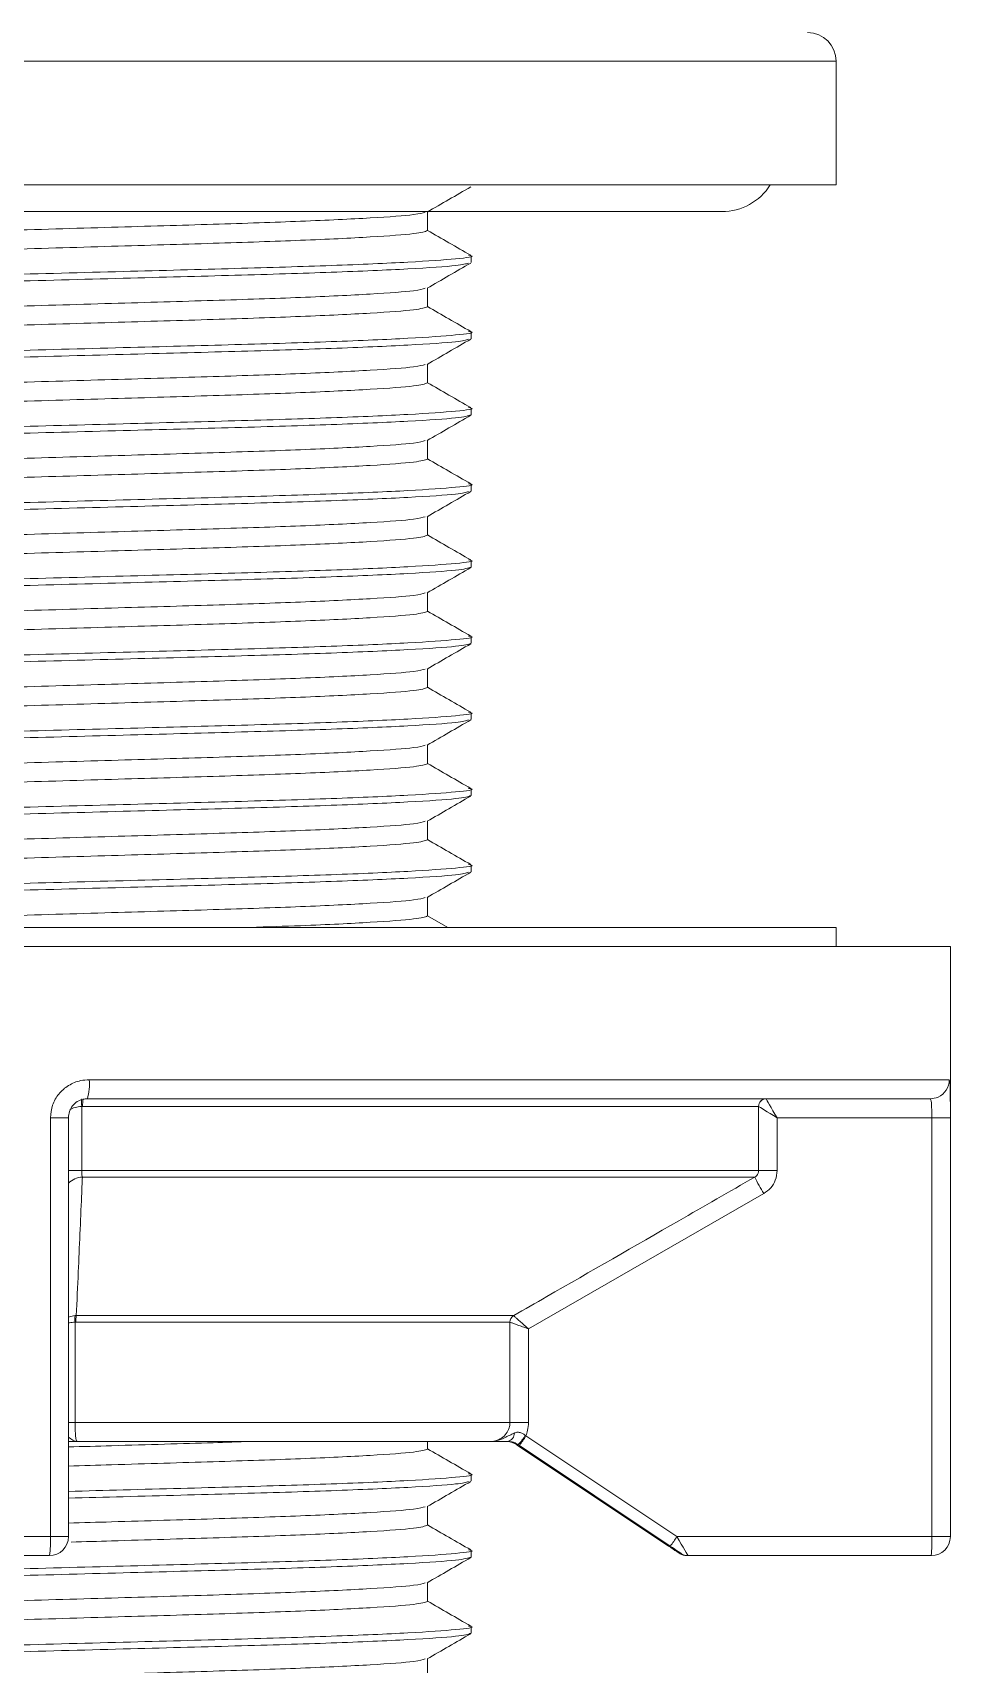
# Model space of a CAD drawing. Header units: millimetres. Extents: x 68 to 977, y 33 to 1394.
# Drawn here: x 527.7 to 575.9, y 968.7 to 1054.4 of the extents above; entities that cross this region are included whole.
import ezdxf

# ---------------------------------------------------------------- set-up
doc = ezdxf.new("R2010")
doc.units = ezdxf.units.MM
doc.header["$LTSCALE"] = 5

msp = doc.modelspace()

# ---------------------------------------------------------------- linework, layer by layer
at = {"color": 8, "linetype": 'Continuous', "lineweight": 0}
for p, q in [((569.909, 1052.915), (481.909, 1052.915)), ((530.661, 999.415), (575.852, 999.415)), ((530.318, 998.015), (530.267, 998.013)), ((530.267, 998.013), (530.267, 994.646)), ((565.83, 998.015), (530.318, 998.015)), ((565.833, 998.013), (565.83, 998.015)), ((565.833, 994.646), (565.833, 998.013)), ((528.623, 975.415), (528.623, 997.415)), ((529.569, 997.415), (528.623, 997.415)), ((574.932, 997.415), (566.807, 997.415)), ((566.807, 997.415), (566.807, 994.646)), ((574.932, 997.415), (575.908, 997.415)), ((574.932, 975.415), (574.932, 997.415)), ((575.908, 997.415), (575.908, 975.415)), ((530.267, 994.646), (529.569, 994.646)), ((565.833, 994.646), (530.267, 994.646)), ((565.833, 994.646), (566.807, 994.646)), ((566.105, 993.433), (553.741, 986.332)), ((529.954, 986.678), (529.918, 986.677)), ((529.918, 986.677), (529.918, 981.415)), ((529.984, 987.025), (529.923, 987.021)), ((552.766, 986.678), (529.954, 986.678)), ((552.965, 987.025), (529.984, 987.025)), ((552.77, 986.677), (552.766, 986.678)), ((552.77, 981.415), (552.77, 986.677)), ((552.965, 987.025), (552.969, 987.021)), ((553.741, 986.332), (553.741, 981.415)), ((529.918, 981.415), (529.569, 981.415)), ((529.918, 981.415), (552.77, 981.415)), ((552.77, 981.415), (553.741, 981.415)), ((553.572, 980.736), (553.609, 980.703)), ((553.609, 980.703), (561.54, 975.415)), ((553.198, 980.247), (553.108, 980.247)), ((553.262, 980.204), (553.198, 980.247)), ((561.193, 974.915), (553.262, 980.204)), ((525.563, 975.415), (528.623, 975.415)), ((529.569, 975.415), (528.623, 975.415)), ((561.54, 975.415), (574.932, 975.415)), ((574.932, 975.415), (575.908, 975.415)), ((561.712, 974.515), (561.783, 974.515))]:
    msp.add_line(p, q, dxfattribs=at)
at = {"color": 7, "linetype": 'Continuous', "lineweight": 15}
for p, q in [((569.909, 1046.415), (569.909, 1052.915)), ((481.909, 1046.415), (569.909, 1046.415)), ((487.909, 1045.015), (563.909, 1045.015)), ((548.439, 1044.015), (548.439, 1045.002)), ((550.729, 1042.337), (550.729, 1042.692)), ((548.439, 1040.015), (548.439, 1041.002)), ((550.729, 1038.337), (550.729, 1038.693)), ((548.439, 1036.015), (548.439, 1037.002)), ((550.729, 1034.337), (550.729, 1034.692)), ((548.439, 1032.015), (548.439, 1033.002)), ((550.729, 1030.337), (550.729, 1030.692)), ((548.439, 1028.015), (548.439, 1029.002)), ((550.729, 1026.337), (550.729, 1026.692)), ((548.439, 1024.015), (548.439, 1025.002)), ((550.729, 1022.337), (550.729, 1022.693)), ((548.439, 1020.015), (548.439, 1021.002)), ((550.729, 1018.337), (550.729, 1018.692)), ((548.439, 1016.015), (548.439, 1017.002)), ((550.729, 1014.337), (550.729, 1014.692)), ((548.439, 1012.015), (548.439, 1013.002)), ((550.729, 1010.337), (550.729, 1010.692)), ((548.439, 1008.015), (548.439, 1009.002)), ((549.5, 1007.415), (548.439, 1008.028)), ((525.909, 1007.415), (569.909, 1007.415)), ((569.909, 1006.415), (569.909, 1007.415)), ((575.909, 1006.415), (475.909, 1006.415)), ((575.909, 975.415), (575.909, 1006.415)), ((574.853, 998.415), (530.566, 998.415)), ((529.569, 975.415), (529.569, 997.415)), ((565.629, 994.299), (530.304, 994.299)), ((551.748, 980.415), (530.019, 980.415)), ((548.439, 980.015), (548.439, 980.415)), ((553.108, 980.247), (553.172, 980.204)), ((553.172, 980.204), (561.103, 974.915)), ((550.729, 978.337), (550.729, 978.692)), ((548.439, 976.015), (548.439, 977.002)), ((529.569, 975.415), (529.569, 975.415)), ((550.729, 974.337), (550.729, 974.692)), ((528.569, 974.415), (525.57, 974.415)), ((561.899, 974.437), (562.045, 974.415)), ((562.116, 974.415), (562.045, 974.415)), ((574.908, 974.415), (562.116, 974.415)), ((548.439, 972.015), (548.439, 973.002)), ((550.729, 970.337), (550.729, 970.692)), ((548.439, 968.015), (548.439, 969.002))]:
    msp.add_line(p, q, dxfattribs=at)
for centre, radius, start, end in [((568.409, 1052.915), 1.5, 0, 90), ((563.909, 1048.015), 3, 270, 327.76905), ((574.853, 999.414), 0.999, 270.02138, 294.34034), ((528.569, 975.415), 1, 270.00903, 0.0072), ((574.909, 975.415), 1, 270, 0), ((562.045, 975.015), 0.6, 236.30358, 269.99472)]:
    msp.add_arc(centre, radius, start, end, dxfattribs=at)
at = {"color": 8, "linetype": 'Continuous', "lineweight": 0}
for centre, radius, start, end in [((527.959, 999.167), 2.713, 343.90287, 5.23835), ((574.852, 999.414), 1, 294.37673, 0.01691), ((531.194, 998.19), 0.943, 166.4426, 190.84264), ((531.258, 998.114), 0.945, 161.42163, 185.99792), ((566.229, 998.015), 0.4, 90.05253, 180.05857), ((566.234, 998.01), 0.401, 90.41931, 179.59783), ((530.323, 993.268), 1.031, 91.01898, 136.93681), ((577.174, 1000.072), 12.908, 206.5663, 210.95245), ((531.498, 986.827), 1.588, 172.98599, 185.43977), ((531.545, 986.715), 1.591, 168.78443, 181.329), ((553.166, 986.679), 0.4, 120.20905, 180.05651), ((553.172, 986.674), 0.403, 120.2761, 179.53652), ((552.548, 980.86), 0.457, 283.12991, 0.38817), ((551.427, 981.985), 2.482, 315.55047, 329.79639), ((546.876, 985.013), 7.995, 323.02269, 327.38076), ((523.978, 975.165), 4.652, 350.71374, 3.07135), ((554.81, 979.721), 7.99, 323.02219, 327.38287), ((564.364, 975.165), 10.57, 355.93028, 1.35438), ((574.908, 975.415), 1, 270.00174, 359.99954), ((562.116, 975.015), 0.6, 236.30436, 269.99465)]:
    msp.add_arc(centre, radius, start, end, dxfattribs=at)
for centre, major_axis, ratio, start_param, end_param in [((530.376, 997.415), (1, -0.022), 0.599642, 1.693279, 2.415633), ((566.831, 997.415), (1, -0.6), 0.010456, 3.209636, 4.694962), ((566.831, 997.415), (-0.6, 1), 0.017425, 0.075014, 1.56034), ((561.516, 975.415), (-0.6, 1), 0.017425, 3.131137, 4.701933), ((561.184, 974.915), (0.6, -0.4), 0.007293, 6.272247, 7.843043)]:
    msp.add_ellipse(centre, major_axis=major_axis, ratio=ratio, start_param=start_param, end_param=end_param, dxfattribs=at)
at = {"color": 7, "linetype": 'Continuous', "lineweight": 15}
msp.add_ellipse((561.112, 974.915), major_axis=(0.6, -0.4), ratio=0.007293, start_param=4.701451, end_param=6.272247, dxfattribs=at)
for points, knots in [([(548.416, 1044.988), (548.798, 1045.209), (549.562, 1045.65), (550.326, 1046.092), (550.708, 1046.313)], [0, 0, 0, 0, 0.499983, 1, 1, 1, 1]), ([(503.379, 1043.015), (503.524, 1043.066), (503.818, 1043.172), (506.184, 1043.348), (509.815, 1043.525), (514.52, 1043.681), (519.976, 1043.838), (525.909, 1044.015), (531.842, 1044.191), (537.297, 1044.348), (542.005, 1044.505), (545.625, 1044.681), (547.897, 1044.848), (548.183, 1044.945), (548.31, 1044.987)], [0, 0, 0, 0, 0.083067, 0.169069, 0.255071, 0.338138, 0.421205, 0.507207, 0.593209, 0.676276, 0.759343, 0.845346, 0.931348, 1, 1, 1, 1]), ([(503.508, 1042.042), (503.635, 1042.085), (503.921, 1042.181), (506.193, 1042.348), (509.813, 1042.524), (514.521, 1042.681), (519.976, 1042.838), (525.909, 1043.015), (531.842, 1043.191), (537.298, 1043.348), (542.003, 1043.505), (545.634, 1043.681), (548, 1043.858), (548.294, 1043.963), (548.439, 1044.015)], [0, 0, 0, 0, 0.068652, 0.154654, 0.240656, 0.323723, 0.40679, 0.492792, 0.578795, 0.661862, 0.744929, 0.830931, 0.916933, 1, 1, 1, 1]), ([(550.708, 1042.717), (550.326, 1042.937), (549.57, 1043.374), (548.813, 1043.811), (548.439, 1044.028)], [0, 0, 0, 0, 0.505153, 1, 1, 1, 1]), ([(550.597, 1042.311), (550.456, 1042.268), (550.14, 1042.171), (547.63, 1042.003), (543.641, 1041.827), (538.455, 1041.67), (532.446, 1041.513), (525.909, 1041.337), (519.374, 1041.16), (513.36, 1041.003), (508.192, 1040.847), (504.132, 1040.67), (501.747, 1040.493), (500.816, 1040.381), (501.172, 1040.32), (501.221, 1040.311)], [0, 0, 0, 0, 0.0686631, 0.1534423, 0.2382213, 0.3201078, 0.4019943, 0.4867734, 0.5715525, 0.653439, 0.7353254, 0.8201045, 0.9048837, 0.9867701, 1, 1, 1, 1]), ([(501.221, 1040.718), (501.362, 1040.761), (501.678, 1040.858), (504.188, 1041.026), (508.177, 1041.202), (513.363, 1041.359), (519.372, 1041.516), (525.909, 1041.692), (532.444, 1041.869), (538.458, 1042.026), (543.626, 1042.183), (547.686, 1042.359), (550.071, 1042.536), (551.002, 1042.648), (550.647, 1042.709), (550.597, 1042.718)], [0, 0, 0, 0, 0.06866, 0.15344, 0.238219, 0.320106, 0.401993, 0.486773, 0.571552, 0.653439, 0.735326, 0.820106, 0.904886, 0.986773, 1, 1, 1, 1]), ([(548.416, 1040.988), (548.798, 1041.209), (549.562, 1041.651), (550.326, 1042.092), (550.708, 1042.313)], [0, 0, 0, 0, 0.499984, 1, 1, 1, 1]), ([(503.379, 1039.015), (503.524, 1039.066), (503.818, 1039.172), (506.184, 1039.348), (509.815, 1039.525), (514.52, 1039.681), (519.976, 1039.838), (525.909, 1040.015), (531.842, 1040.191), (537.297, 1040.348), (542.005, 1040.505), (545.625, 1040.681), (547.897, 1040.848), (548.183, 1040.945), (548.31, 1040.987)], [0, 0, 0, 0, 0.083067, 0.169069, 0.25507, 0.338137, 0.421204, 0.507206, 0.593208, 0.676274, 0.759341, 0.845343, 0.931345, 1, 1, 1, 1]), ([(503.508, 1038.042), (503.635, 1038.085), (503.921, 1038.181), (506.193, 1038.348), (509.813, 1038.524), (514.521, 1038.681), (519.976, 1038.838), (525.909, 1039.015), (531.842, 1039.191), (537.298, 1039.348), (542.003, 1039.505), (545.634, 1039.681), (548, 1039.858), (548.294, 1039.963), (548.439, 1040.015)], [0, 0, 0, 0, 0.068652, 0.154654, 0.240656, 0.323723, 0.40679, 0.492792, 0.578794, 0.661861, 0.744929, 0.830931, 0.916933, 1, 1, 1, 1]), ([(550.708, 1038.717), (550.326, 1038.937), (549.57, 1039.374), (548.813, 1039.811), (548.439, 1040.028)], [0, 0, 0, 0, 0.505154, 1, 1, 1, 1]), ([(550.597, 1038.311), (550.456, 1038.268), (550.14, 1038.171), (547.63, 1038.003), (543.641, 1037.827), (538.455, 1037.67), (532.446, 1037.513), (525.909, 1037.337), (519.374, 1037.16), (513.36, 1037.004), (508.192, 1036.847), (504.132, 1036.67), (501.747, 1036.493), (500.816, 1036.381), (501.172, 1036.32), (501.221, 1036.311)], [0, 0, 0, 0, 0.06866, 0.153438, 0.238215, 0.320101, 0.401986, 0.486764, 0.571541, 0.653427, 0.735312, 0.82009, 0.904867, 0.986753, 1, 1, 1, 1]), ([(501.221, 1036.718), (501.362, 1036.761), (501.678, 1036.858), (504.188, 1037.026), (508.177, 1037.202), (513.363, 1037.359), (519.372, 1037.516), (525.909, 1037.692), (532.444, 1037.869), (538.458, 1038.026), (543.626, 1038.183), (547.686, 1038.359), (550.071, 1038.536), (551.002, 1038.648), (550.647, 1038.709), (550.597, 1038.718)], [0, 0, 0, 0, 0.068658, 0.153438, 0.238217, 0.320104, 0.401991, 0.48677, 0.57155, 0.653436, 0.735323, 0.820103, 0.904882, 0.986769, 1, 1, 1, 1]), ([(548.416, 1036.988), (548.798, 1037.209), (549.562, 1037.65), (550.326, 1038.092), (550.708, 1038.313)], [0, 0, 0, 0, 0.499986, 1, 1, 1, 1]), ([(503.379, 1035.015), (503.524, 1035.066), (503.818, 1035.172), (506.184, 1035.348), (509.815, 1035.525), (514.52, 1035.681), (519.976, 1035.838), (525.909, 1036.015), (531.842, 1036.191), (537.297, 1036.348), (542.005, 1036.505), (545.625, 1036.681), (547.897, 1036.848), (548.183, 1036.945), (548.31, 1036.987)], [0, 0, 0, 0, 0.083067, 0.169069, 0.255071, 0.338137, 0.421204, 0.507206, 0.593208, 0.676275, 0.759342, 0.845344, 0.931346, 1, 1, 1, 1]), ([(503.508, 1034.042), (503.635, 1034.085), (503.921, 1034.181), (506.193, 1034.348), (509.813, 1034.524), (514.521, 1034.681), (519.976, 1034.838), (525.909, 1035.015), (531.842, 1035.191), (537.298, 1035.348), (542.003, 1035.505), (545.634, 1035.681), (548, 1035.858), (548.294, 1035.963), (548.439, 1036.015)], [0, 0, 0, 0, 0.068655, 0.154657, 0.240659, 0.323725, 0.406792, 0.492794, 0.578796, 0.661863, 0.744929, 0.830931, 0.916933, 1, 1, 1, 1]), ([(550.708, 1034.717), (550.326, 1034.937), (549.57, 1035.374), (548.813, 1035.811), (548.439, 1036.028)], [0, 0, 0, 0, 0.505146, 1, 1, 1, 1]), ([(501.221, 1032.718), (501.362, 1032.761), (501.678, 1032.858), (504.188, 1033.026), (508.177, 1033.202), (513.363, 1033.359), (519.372, 1033.516), (525.909, 1033.692), (532.444, 1033.869), (538.458, 1034.026), (543.626, 1034.183), (547.686, 1034.359), (550.071, 1034.536), (551.002, 1034.648), (550.647, 1034.709), (550.597, 1034.718)], [0, 0, 0, 0, 0.068662, 0.153442, 0.238222, 0.320109, 0.401996, 0.486777, 0.571557, 0.653444, 0.735331, 0.820111, 0.904891, 0.986779, 1, 1, 1, 1]), ([(550.729, 1034.337), (550.57, 1034.285), (550.246, 1034.18), (547.639, 1034.003), (543.638, 1033.827), (538.455, 1033.67), (532.445, 1033.513), (525.909, 1033.337), (519.374, 1033.16), (513.36, 1033.004), (508.192, 1032.847), (504.132, 1032.67), (501.747, 1032.493), (500.816, 1032.381), (501.172, 1032.32), (501.221, 1032.311)], [0, 0, 0, 0, 0.080818, 0.164491, 0.248164, 0.328982, 0.4098, 0.493472, 0.577145, 0.657963, 0.738781, 0.822454, 0.906127, 0.986945, 1, 1, 1, 1]), ([(548.416, 1032.988), (548.798, 1033.209), (549.562, 1033.65), (550.326, 1034.092), (550.708, 1034.313)], [0, 0, 0, 0, 0.499985, 1, 1, 1, 1]), ([(503.379, 1031.015), (503.524, 1031.066), (503.818, 1031.172), (506.184, 1031.348), (509.815, 1031.525), (514.52, 1031.681), (519.976, 1031.838), (525.909, 1032.015), (531.842, 1032.191), (537.297, 1032.348), (542.005, 1032.505), (545.625, 1032.681), (547.897, 1032.848), (548.183, 1032.945), (548.31, 1032.987)], [0, 0, 0, 0, 0.083067, 0.169069, 0.255072, 0.338139, 0.421206, 0.507208, 0.593211, 0.676278, 0.759345, 0.845347, 0.93135, 1, 1, 1, 1]), ([(503.508, 1030.042), (503.635, 1030.085), (503.921, 1030.181), (506.193, 1030.348), (509.813, 1030.524), (514.521, 1030.681), (519.976, 1030.838), (525.909, 1031.015), (531.842, 1031.191), (537.298, 1031.348), (542.003, 1031.505), (545.634, 1031.681), (548, 1031.858), (548.294, 1031.963), (548.439, 1032.015)], [0, 0, 0, 0, 0.068625, 0.154629, 0.240634, 0.323704, 0.406773, 0.492778, 0.578782, 0.661852, 0.744921, 0.830926, 0.916931, 1, 1, 1, 1]), ([(550.708, 1030.717), (550.326, 1030.937), (549.57, 1031.374), (548.813, 1031.811), (548.439, 1032.028)], [0, 0, 0, 0, 0.505154, 1, 1, 1, 1]), ([(550.597, 1030.311), (550.456, 1030.268), (550.14, 1030.171), (547.63, 1030.003), (543.641, 1029.827), (538.455, 1029.67), (532.446, 1029.513), (525.909, 1029.337), (519.374, 1029.16), (513.36, 1029.003), (508.192, 1028.847), (504.132, 1028.67), (501.747, 1028.493), (500.816, 1028.381), (501.172, 1028.32), (501.221, 1028.311)], [0, 0, 0, 0, 0.068658, 0.153435, 0.238212, 0.320097, 0.401981, 0.486758, 0.571535, 0.65342, 0.735304, 0.820081, 0.904858, 0.986743, 1, 1, 1, 1]), ([(501.221, 1028.718), (501.363, 1028.761), (501.679, 1028.858), (504.188, 1029.026), (508.177, 1029.202), (513.363, 1029.359), (519.372, 1029.516), (525.909, 1029.693), (532.444, 1029.869), (538.458, 1030.026), (543.626, 1030.183), (547.686, 1030.359), (550.071, 1030.536), (551.002, 1030.648), (550.647, 1030.709), (550.597, 1030.718)], [0, 0, 0, 0, 0.068633, 0.153415, 0.238197, 0.320086, 0.401975, 0.486757, 0.571538, 0.653428, 0.735317, 0.820098, 0.90488, 0.986769, 1, 1, 1, 1]), ([(548.416, 1028.988), (548.798, 1029.209), (549.562, 1029.65), (550.326, 1030.092), (550.708, 1030.313)], [0, 0, 0, 0, 0.499982, 1, 1, 1, 1]), ([(503.379, 1027.015), (503.524, 1027.066), (503.818, 1027.172), (506.184, 1027.348), (509.815, 1027.525), (514.52, 1027.681), (519.976, 1027.838), (525.909, 1028.015), (531.842, 1028.191), (537.297, 1028.348), (542.005, 1028.505), (545.625, 1028.681), (547.897, 1028.848), (548.183, 1028.945), (548.31, 1028.987)], [0, 0, 0, 0, 0.083067, 0.169069, 0.255071, 0.338138, 0.421205, 0.507207, 0.593209, 0.676276, 0.759343, 0.845345, 0.931347, 1, 1, 1, 1]), ([(503.508, 1026.042), (503.635, 1026.085), (503.921, 1026.181), (506.193, 1026.348), (509.813, 1026.524), (514.521, 1026.681), (519.976, 1026.838), (525.909, 1027.015), (531.842, 1027.191), (537.298, 1027.348), (542.003, 1027.505), (545.634, 1027.681), (548, 1027.858), (548.294, 1027.963), (548.439, 1028.015)], [0, 0, 0, 0, 0.068649, 0.154651, 0.240654, 0.323721, 0.406788, 0.492791, 0.578793, 0.66186, 0.744928, 0.83093, 0.916933, 1, 1, 1, 1]), ([(550.708, 1026.717), (550.326, 1026.937), (549.57, 1027.374), (548.813, 1027.811), (548.439, 1028.028)], [0, 0, 0, 0, 0.505151, 1, 1, 1, 1]), ([(550.729, 1026.337), (550.57, 1026.285), (550.246, 1026.18), (547.639, 1026.004), (543.638, 1025.827), (538.455, 1025.67), (532.445, 1025.513), (525.909, 1025.337), (519.374, 1025.16), (513.36, 1025.004), (508.192, 1024.847), (504.132, 1024.67), (501.747, 1024.493), (500.816, 1024.381), (501.172, 1024.32), (501.221, 1024.311)], [0, 0, 0, 0, 0.080818, 0.164491, 0.248164, 0.328982, 0.4098, 0.493473, 0.577146, 0.657964, 0.738782, 0.822454, 0.906127, 0.986945, 1, 1, 1, 1]), ([(501.221, 1024.718), (501.362, 1024.761), (501.678, 1024.858), (504.188, 1025.026), (508.177, 1025.202), (513.363, 1025.359), (519.372, 1025.516), (525.909, 1025.692), (532.444, 1025.869), (538.458, 1026.026), (543.626, 1026.183), (547.686, 1026.359), (550.071, 1026.536), (551.002, 1026.648), (550.647, 1026.709), (550.597, 1026.718)], [0, 0, 0, 0, 0.068656, 0.153436, 0.238216, 0.320104, 0.401991, 0.486771, 0.571551, 0.653438, 0.735326, 0.820106, 0.904886, 0.986773, 1, 1, 1, 1]), ([(548.416, 1024.988), (548.798, 1025.209), (549.562, 1025.65), (550.326, 1026.092), (550.708, 1026.313)], [0, 0, 0, 0, 0.499981, 1, 1, 1, 1]), ([(503.379, 1023.015), (503.524, 1023.066), (503.818, 1023.172), (506.184, 1023.348), (509.815, 1023.525), (514.52, 1023.681), (519.976, 1023.838), (525.909, 1024.015), (531.842, 1024.191), (537.297, 1024.348), (542.005, 1024.505), (545.625, 1024.681), (547.897, 1024.848), (548.183, 1024.945), (548.31, 1024.987)], [0, 0, 0, 0, 0.083067, 0.16907, 0.255072, 0.338139, 0.421207, 0.507209, 0.593212, 0.676279, 0.759346, 0.845349, 0.931351, 1, 1, 1, 1]), ([(503.508, 1022.042), (503.635, 1022.085), (503.921, 1022.181), (506.193, 1022.348), (509.813, 1022.524), (514.521, 1022.681), (519.976, 1022.838), (525.909, 1023.015), (531.842, 1023.191), (537.298, 1023.348), (542.003, 1023.505), (545.634, 1023.681), (548, 1023.858), (548.294, 1023.963), (548.439, 1024.015)], [0, 0, 0, 0, 0.068652, 0.154655, 0.240657, 0.323724, 0.406791, 0.492793, 0.578795, 0.661862, 0.744929, 0.830931, 0.916933, 1, 1, 1, 1]), ([(550.708, 1022.717), (550.326, 1022.937), (549.57, 1023.374), (548.813, 1023.811), (548.439, 1024.028)], [0, 0, 0, 0, 0.50516, 1, 1, 1, 1]), ([(501.089, 1020.693), (501.248, 1020.744), (501.572, 1020.849), (504.179, 1021.026), (508.18, 1021.202), (513.363, 1021.359), (519.373, 1021.516), (525.909, 1021.692), (532.444, 1021.869), (538.458, 1022.026), (543.626, 1022.183), (547.686, 1022.359), (550.071, 1022.536), (551.002, 1022.648), (550.646, 1022.71), (550.597, 1022.718)], [0, 0, 0, 0, 0.080816, 0.164488, 0.248159, 0.328976, 0.409792, 0.493463, 0.577135, 0.657951, 0.738768, 0.822439, 0.90611, 0.986927, 1, 1, 1, 1]), ([(550.729, 1022.337), (550.57, 1022.285), (550.246, 1022.18), (547.639, 1022.004), (543.638, 1021.827), (538.455, 1021.67), (532.445, 1021.513), (525.909, 1021.337), (519.374, 1021.16), (513.36, 1021.004), (508.192, 1020.847), (504.132, 1020.67), (501.747, 1020.493), (500.816, 1020.381), (501.171, 1020.32), (501.221, 1020.311)], [0, 0, 0, 0, 0.080818, 0.164492, 0.248165, 0.328984, 0.409802, 0.493475, 0.577149, 0.657967, 0.738786, 0.822459, 0.906133, 0.986951, 1, 1, 1, 1]), ([(548.416, 1020.988), (548.798, 1021.209), (549.562, 1021.65), (550.326, 1022.092), (550.708, 1022.313)], [0, 0, 0, 0, 0.499983, 1, 1, 1, 1]), ([(503.379, 1019.015), (503.524, 1019.066), (503.818, 1019.172), (506.184, 1019.348), (509.815, 1019.525), (514.52, 1019.681), (519.976, 1019.838), (525.909, 1020.015), (531.842, 1020.191), (537.297, 1020.348), (542.005, 1020.505), (545.625, 1020.681), (547.897, 1020.848), (548.183, 1020.945), (548.31, 1020.987)], [0, 0, 0, 0, 0.083068, 0.16907, 0.255073, 0.338141, 0.421208, 0.507211, 0.593214, 0.676281, 0.759349, 0.845351, 0.931354, 1, 1, 1, 1]), ([(503.508, 1018.042), (503.635, 1018.085), (503.921, 1018.181), (506.193, 1018.348), (509.813, 1018.524), (514.521, 1018.681), (519.976, 1018.838), (525.909, 1019.015), (531.842, 1019.191), (537.298, 1019.348), (542.003, 1019.505), (545.634, 1019.681), (548, 1019.858), (548.294, 1019.963), (548.439, 1020.015)], [0, 0, 0, 0, 0.068643, 0.154646, 0.240649, 0.323717, 0.406785, 0.492788, 0.578791, 0.661858, 0.744926, 0.830929, 0.916932, 1, 1, 1, 1]), ([(550.708, 1018.717), (550.326, 1018.937), (549.57, 1019.374), (548.813, 1019.811), (548.439, 1020.028)], [0, 0, 0, 0, 0.505149, 1, 1, 1, 1]), ([(550.597, 1018.311), (550.456, 1018.268), (550.14, 1018.171), (547.63, 1018.003), (543.641, 1017.827), (538.455, 1017.67), (532.446, 1017.513), (525.909, 1017.337), (519.374, 1017.16), (513.36, 1017.004), (508.192, 1016.847), (504.132, 1016.67), (501.747, 1016.493), (500.816, 1016.381), (501.172, 1016.32), (501.221, 1016.311)], [0, 0, 0, 0, 0.068657, 0.153437, 0.238217, 0.320104, 0.401991, 0.486771, 0.571551, 0.653438, 0.735325, 0.820105, 0.904885, 0.986772, 1, 1, 1, 1]), ([(501.221, 1016.718), (501.362, 1016.761), (501.679, 1016.858), (504.188, 1017.026), (508.177, 1017.202), (513.363, 1017.359), (519.372, 1017.516), (525.909, 1017.692), (532.444, 1017.869), (538.458, 1018.026), (543.626, 1018.183), (547.686, 1018.359), (550.071, 1018.536), (551.002, 1018.648), (550.647, 1018.709), (550.597, 1018.718)], [0, 0, 0, 0, 0.068651, 0.153431, 0.238211, 0.320099, 0.401986, 0.486767, 0.571547, 0.653435, 0.735322, 0.820102, 0.904883, 0.98677, 1, 1, 1, 1]), ([(548.416, 1016.988), (548.798, 1017.209), (549.562, 1017.65), (550.326, 1018.092), (550.708, 1018.313)], [0, 0, 0, 0, 0.499983, 1, 1, 1, 1]), ([(503.379, 1015.015), (503.524, 1015.066), (503.818, 1015.172), (506.184, 1015.348), (509.815, 1015.525), (514.52, 1015.681), (519.976, 1015.838), (525.909, 1016.015), (531.842, 1016.191), (537.297, 1016.348), (542.005, 1016.505), (545.625, 1016.681), (547.897, 1016.848), (548.183, 1016.945), (548.31, 1016.987)], [0, 0, 0, 0, 0.083067, 0.16907, 0.255072, 0.338139, 0.421206, 0.507209, 0.593211, 0.676278, 0.759346, 0.845348, 0.93135, 1, 1, 1, 1]), ([(503.508, 1014.042), (503.635, 1014.085), (503.921, 1014.181), (506.193, 1014.348), (509.813, 1014.524), (514.521, 1014.681), (519.976, 1014.838), (525.909, 1015.015), (531.842, 1015.191), (537.298, 1015.348), (542.003, 1015.505), (545.634, 1015.681), (548, 1015.858), (548.294, 1015.963), (548.439, 1016.015)], [0, 0, 0, 0, 0.068653, 0.154655, 0.240657, 0.323724, 0.406791, 0.492793, 0.578795, 0.661862, 0.744929, 0.830931, 0.916933, 1, 1, 1, 1]), ([(550.708, 1014.717), (550.326, 1014.937), (549.57, 1015.374), (548.813, 1015.811), (548.439, 1016.028)], [0, 0, 0, 0, 0.5051531, 1, 1, 1, 1]), ([(550.729, 1014.337), (550.57, 1014.285), (550.246, 1014.18), (547.639, 1014.004), (543.638, 1013.827), (538.455, 1013.67), (532.445, 1013.513), (525.909, 1013.337), (519.374, 1013.16), (513.36, 1013.003), (508.192, 1012.847), (504.132, 1012.67), (501.747, 1012.493), (500.816, 1012.381), (501.172, 1012.32), (501.221, 1012.311)], [0, 0, 0, 0, 0.080818, 0.164491, 0.248164, 0.328982, 0.4098, 0.493473, 0.577145, 0.657963, 0.738781, 0.822454, 0.906127, 0.986945, 1, 1, 1, 1]), ([(501.089, 1012.692), (501.248, 1012.744), (501.572, 1012.849), (504.179, 1013.026), (508.18, 1013.202), (513.363, 1013.359), (519.373, 1013.516), (525.909, 1013.693), (532.444, 1013.869), (538.458, 1014.026), (543.626, 1014.183), (547.686, 1014.359), (550.071, 1014.536), (551.002, 1014.648), (550.647, 1014.709), (550.597, 1014.718)], [0, 0, 0, 0, 0.080818, 0.164491, 0.248164, 0.328982, 0.4098, 0.493473, 0.577145, 0.657963, 0.738781, 0.822454, 0.906127, 0.986945, 1, 1, 1, 1]), ([(548.416, 1012.988), (548.798, 1013.209), (549.562, 1013.65), (550.326, 1014.092), (550.708, 1014.313)], [0, 0, 0, 0, 0.499981, 1, 1, 1, 1]), ([(503.379, 1011.015), (503.524, 1011.066), (503.818, 1011.172), (506.184, 1011.348), (509.815, 1011.525), (514.52, 1011.681), (519.976, 1011.838), (525.909, 1012.015), (531.842, 1012.191), (537.297, 1012.348), (542.005, 1012.505), (545.625, 1012.681), (547.897, 1012.848), (548.183, 1012.945), (548.31, 1012.987)], [0, 0, 0, 0, 0.083069, 0.169072, 0.255076, 0.338144, 0.421213, 0.507217, 0.59322, 0.676289, 0.759357, 0.845361, 0.931365, 1, 1, 1, 1]), ([(503.508, 1010.042), (503.635, 1010.085), (503.921, 1010.181), (506.193, 1010.348), (509.813, 1010.524), (514.521, 1010.681), (519.976, 1010.838), (525.909, 1011.015), (531.842, 1011.191), (537.298, 1011.348), (542.003, 1011.505), (545.634, 1011.681), (548, 1011.858), (548.294, 1011.963), (548.439, 1012.015)], [0, 0, 0, 0, 0.068651, 0.154653, 0.240655, 0.323723, 0.40679, 0.492792, 0.578794, 0.661861, 0.744928, 0.830931, 0.916933, 1, 1, 1, 1]), ([(550.708, 1010.717), (550.326, 1010.937), (549.57, 1011.374), (548.813, 1011.811), (548.439, 1012.028)], [0, 0, 0, 0, 0.505153, 1, 1, 1, 1]), ([(501.221, 1008.718), (501.362, 1008.761), (501.678, 1008.858), (504.188, 1009.026), (508.177, 1009.202), (513.363, 1009.359), (519.372, 1009.516), (525.909, 1009.692), (532.444, 1009.869), (538.458, 1010.026), (543.626, 1010.183), (547.686, 1010.359), (550.071, 1010.536), (551.002, 1010.648), (550.647, 1010.709), (550.597, 1010.718)], [0, 0, 0, 0, 0.068658, 0.153437, 0.238217, 0.320104, 0.401991, 0.486771, 0.571551, 0.653438, 0.735325, 0.820104, 0.904884, 0.986771, 1, 1, 1, 1]), ([(550.597, 1010.311), (550.456, 1010.268), (550.14, 1010.171), (547.63, 1010.003), (543.641, 1009.827), (538.455, 1009.67), (532.446, 1009.513), (525.909, 1009.337), (519.374, 1009.16), (513.36, 1009.004), (508.192, 1008.847), (504.132, 1008.67), (501.747, 1008.493), (500.816, 1008.381), (501.171, 1008.32), (501.221, 1008.311)], [0, 0, 0, 0, 0.0686587, 0.1534386, 0.2382184, 0.3201057, 0.4019929, 0.4867728, 0.5715528, 0.65344, 0.7353272, 0.8201071, 0.904887, 0.9867743, 1, 1, 1, 1]), ([(548.416, 1008.988), (548.798, 1009.209), (549.562, 1009.65), (550.326, 1010.092), (550.708, 1010.313)], [0, 0, 0, 0, 0.4999782, 1, 1, 1, 1]), ([(507.785, 1007.415), (508.5, 1007.451), (510.327, 1007.546), (514.551, 1007.681), (519.967, 1007.838), (525.911, 1008.015), (531.842, 1008.191), (537.297, 1008.348), (542.005, 1008.505), (545.625, 1008.681), (547.897, 1008.848), (548.183, 1008.945), (548.31, 1008.987)], [0, 0, 0, 0, 0.066808, 0.170868, 0.274928, 0.382665, 0.490403, 0.594463, 0.698524, 0.806261, 0.913998, 1, 1, 1, 1]), ([(539.117, 1007.415), (540.031, 1007.445), (542.584, 1007.528), (545.607, 1007.682), (548.007, 1007.858), (548.297, 1007.963), (548.439, 1008.015)], [0, 0, 0, 0, 0.158207, 0.442033, 0.72586, 1, 1, 1, 1]), ([(530.566, 998.415), (530.492, 998.41), (530.307, 998.398), (530.027, 998.278), (529.774, 998.052), (529.602, 997.752), (529.58, 997.527), (529.569, 997.415)], [0, 0, 0, 0, 0.142874, 0.357726, 0.572014, 0.786057, 1, 1, 1, 1]), ([(530.019, 980.415), (530.015, 980.415), (529.966, 980.415), (529.812, 980.415), (529.668, 980.415), (529.569, 980.415)], [0, 0, 0, 0, 0.021601, 0.325175, 1, 1, 1, 1]), ([(529.569, 980.123), (530.329, 980.146), (533.005, 980.225), (536.352, 980.317), (538.482, 980.392), (539.114, 980.415)], [0, 0, 0, 0, 0.217928, 0.767777, 1, 1, 1, 1]), ([(529.569, 979.123), (530.331, 979.146), (533.016, 979.225), (537.289, 979.348), (542.005, 979.505), (545.633, 979.681), (548, 979.858), (548.295, 979.963), (548.439, 980.015)], [0, 0, 0, 0, 0.072497, 0.255412, 0.438328, 0.627706, 0.817085, 1, 1, 1, 1]), ([(550.708, 978.717), (550.326, 978.937), (549.57, 979.374), (548.813, 979.811), (548.439, 980.028)], [0, 0, 0, 0, 0.5051437, 1, 1, 1, 1]), ([(552.652, 980.415), (552.457, 980.415), (552.12, 980.415), (551.887, 980.415), (551.775, 980.415), (551.75, 980.415), (551.748, 980.415)], [0, 0, 0, 0, 0.517959, 0.891636, 0.992801, 1, 1, 1, 1]), ([(552.545, 980.415), (552.579, 980.414), (552.678, 980.411), (552.849, 980.378), (553.014, 980.307), (553.088, 980.259), (553.108, 980.247)], [0, 0, 0, 0, 0.208477, 0.621672, 0.898445, 1, 1, 1, 1]), ([(553.198, 980.247), (553.175, 980.262), (553.093, 980.313), (552.983, 980.359), (552.817, 980.406), (552.725, 980.411), (552.652, 980.415)], [0, 0, 0, 0, 0.121139, 0.417358, 0.538246, 1, 1, 1, 1]), ([(529.569, 977.791), (530.534, 977.817), (533.618, 977.9), (538.45, 978.025), (543.628, 978.183), (547.686, 978.359), (550.071, 978.536), (551.002, 978.648), (550.647, 978.709), (550.597, 978.718)], [0, 0, 0, 0, 0.080054, 0.255883, 0.431712, 0.613752, 0.795792, 0.971621, 1, 1, 1, 1]), ([(550.597, 978.311), (550.456, 978.268), (550.14, 978.171), (547.629, 978.003), (543.643, 977.827), (538.446, 977.67), (533.619, 977.544), (530.534, 977.461), (529.569, 977.435)], [0, 0, 0, 0, 0.1562975, 0.3492973, 0.542297, 0.7287117, 0.9151265, 1, 1, 1, 1]), ([(548.416, 976.988), (548.798, 977.209), (549.562, 977.65), (550.326, 978.092), (550.708, 978.313)], [0, 0, 0, 0, 0.499983, 1, 1, 1, 1]), ([(529.569, 976.123), (530.331, 976.146), (533.016, 976.225), (537.288, 976.348), (542.007, 976.505), (545.624, 976.681), (547.897, 976.848), (548.183, 976.945), (548.31, 976.987)], [0, 0, 0, 0, 0.074874, 0.263786, 0.452699, 0.648286, 0.843874, 1, 1, 1, 1]), ([(529.715, 975.127), (530.428, 975.148), (533.063, 975.227), (537.288, 975.348), (542.005, 975.505), (545.633, 975.681), (548, 975.858), (548.295, 975.963), (548.439, 976.015)], [0, 0, 0, 0, 0.068155, 0.251927, 0.435698, 0.625963, 0.816229, 1, 1, 1, 1]), ([(550.708, 974.717), (550.326, 974.937), (549.57, 975.374), (548.813, 975.811), (548.439, 976.028)], [0, 0, 0, 0, 0.505153, 1, 1, 1, 1]), ([(501.221, 972.718), (501.363, 972.761), (501.679, 972.858), (504.188, 973.026), (508.177, 973.202), (513.363, 973.359), (519.372, 973.516), (525.909, 973.692), (532.444, 973.869), (538.458, 974.026), (543.626, 974.183), (547.686, 974.359), (550.071, 974.536), (551.002, 974.648), (550.647, 974.709), (550.597, 974.718)], [0, 0, 0, 0, 0.068638, 0.15342, 0.238201, 0.320089, 0.401978, 0.486759, 0.57154, 0.653429, 0.735318, 0.820099, 0.90488, 0.986769, 1, 1, 1, 1]), ([(550.729, 974.337), (550.57, 974.285), (550.246, 974.18), (547.639, 974.004), (543.638, 973.827), (538.455, 973.67), (532.445, 973.513), (525.909, 973.337), (519.374, 973.16), (513.36, 973.004), (508.192, 972.847), (504.132, 972.67), (501.747, 972.493), (500.816, 972.381), (501.172, 972.32), (501.221, 972.311)], [0, 0, 0, 0, 0.080818, 0.164491, 0.248164, 0.328982, 0.4098, 0.493472, 0.577145, 0.657963, 0.738781, 0.822454, 0.906127, 0.986945, 1, 1, 1, 1]), ([(548.416, 972.988), (548.798, 973.209), (549.562, 973.65), (550.326, 974.092), (550.708, 974.313)], [0, 0, 0, 0, 0.49998, 1, 1, 1, 1]), ([(503.379, 971.015), (503.524, 971.066), (503.818, 971.172), (506.184, 971.348), (509.815, 971.525), (514.52, 971.681), (519.976, 971.838), (525.909, 972.015), (531.842, 972.191), (537.297, 972.348), (542.005, 972.505), (545.625, 972.681), (547.897, 972.848), (548.183, 972.945), (548.31, 972.987)], [0, 0, 0, 0, 0.083067, 0.16907, 0.255072, 0.338139, 0.421207, 0.507209, 0.593212, 0.676279, 0.759346, 0.845349, 0.931351, 1, 1, 1, 1]), ([(503.508, 970.042), (503.635, 970.085), (503.921, 970.181), (506.193, 970.348), (509.813, 970.524), (514.521, 970.681), (519.976, 970.838), (525.909, 971.015), (531.842, 971.191), (537.298, 971.348), (542.003, 971.505), (545.634, 971.681), (548, 971.858), (548.294, 971.963), (548.439, 972.015)], [0, 0, 0, 0, 0.068649, 0.154651, 0.240654, 0.323721, 0.406788, 0.492791, 0.578793, 0.661861, 0.744928, 0.83093, 0.916933, 1, 1, 1, 1]), ([(550.708, 970.717), (550.326, 970.937), (549.57, 971.374), (548.813, 971.811), (548.439, 972.028)], [0, 0, 0, 0, 0.505149, 1, 1, 1, 1]), ([(550.729, 970.337), (550.57, 970.285), (550.246, 970.18), (547.639, 970.004), (543.638, 969.827), (538.455, 969.67), (532.445, 969.513), (525.909, 969.337), (519.374, 969.16), (513.36, 969.004), (508.192, 968.847), (504.132, 968.67), (501.747, 968.493), (500.816, 968.381), (501.171, 968.32), (501.221, 968.311)], [0, 0, 0, 0, 0.080818, 0.164491, 0.248164, 0.328983, 0.409801, 0.493474, 0.577147, 0.657965, 0.738784, 0.822457, 0.90613, 0.986948, 1, 1, 1, 1]), ([(501.221, 968.718), (501.362, 968.761), (501.678, 968.858), (504.188, 969.026), (508.177, 969.202), (513.363, 969.359), (519.372, 969.516), (525.909, 969.692), (532.444, 969.869), (538.458, 970.026), (543.626, 970.183), (547.686, 970.359), (550.071, 970.536), (551.002, 970.648), (550.647, 970.709), (550.597, 970.718)], [0, 0, 0, 0, 0.0686566, 0.1534365, 0.2382163, 0.3201036, 0.4019908, 0.4867707, 0.5715506, 0.6534378, 0.735325, 0.8201049, 0.9048848, 0.986772, 1, 1, 1, 1]), ([(548.416, 968.988), (548.798, 969.209), (549.562, 969.65), (550.326, 970.092), (550.708, 970.313)], [0, 0, 0, 0, 0.499985, 1, 1, 1, 1]), ([(503.379, 967.015), (503.524, 967.066), (503.818, 967.172), (506.184, 967.348), (509.815, 967.525), (514.52, 967.681), (519.976, 967.838), (525.909, 968.015), (531.842, 968.191), (537.297, 968.348), (542.005, 968.505), (545.625, 968.681), (547.897, 968.848), (548.183, 968.945), (548.31, 968.987)], [0, 0, 0, 0, 0.083068, 0.169071, 0.255074, 0.338142, 0.42121, 0.507213, 0.593217, 0.676285, 0.759353, 0.845356, 0.931359, 1, 1, 1, 1])]:
    msp.add_open_spline(points, degree=3, knots=knots, dxfattribs=at)
at = {"color": 8, "linetype": 'Continuous', "lineweight": 0}
for points, knots in [([(528.623, 997.415), (528.646, 997.64), (528.691, 998.09), (529.044, 998.69), (529.56, 999.141), (530.132, 999.38), (530.51, 999.405), (530.661, 999.415)], [0, 0, 0, 0, 0.21238, 0.425656, 0.640328, 0.856344, 1, 1, 1, 1]), ([(575.852, 999.415), (575.862, 999.393), (575.882, 999.349), (575.898, 999.005), (575.906, 998.497), (575.908, 997.934), (575.908, 997.562), (575.908, 997.415)], [0, 0, 0, 0, 0.217032, 0.433189, 0.647592, 0.860495, 1, 1, 1, 1]), ([(574.932, 997.415), (574.931, 997.488), (574.931, 997.674), (574.926, 997.955), (574.913, 998.209), (574.891, 998.382), (574.866, 998.404), (574.853, 998.415)], [0, 0, 0, 0, 0.140591, 0.354598, 0.569015, 0.784196, 1, 1, 1, 1]), ([(530.304, 994.299), (530.29, 993.967), (530.218, 992.305), (530.113, 989.879), (530.019, 987.789), (529.984, 987.025)], [0, 0, 0, 0, 0.136912, 0.684564, 1, 1, 1, 1]), ([(530.267, 994.646), (530.268, 994.601), (530.27, 994.511), (530.282, 994.384), (530.297, 994.329), (530.304, 994.299)], [0, 0, 0, 0, 0.31776, 0.637991, 1, 1, 1, 1]), ([(552.965, 987.025), (553.543, 987.356), (556.435, 989.013), (560.656, 991.438), (564.298, 993.534), (565.629, 994.299)], [0, 0, 0, 0, 0.136912, 0.684564, 1, 1, 1, 1]), ([(565.629, 994.299), (565.666, 994.325), (565.74, 994.377), (565.816, 994.501), (565.827, 994.596), (565.833, 994.646)], [0, 0, 0, 0, 0.326429, 0.648673, 1, 1, 1, 1]), ([(566.807, 994.646), (566.788, 994.472), (566.751, 994.142), (566.49, 993.709), (566.233, 993.525), (566.105, 993.433)], [0, 0, 0, 0, 0.35492, 0.677484, 1, 1, 1, 1]), ([(529.923, 987.021), (529.818, 987.009), (529.69, 986.994), (529.588, 986.944), (529.569, 986.935)], [0, 0, 0, 0, 0.811647, 1, 1, 1, 1]), ([(529.918, 986.677), (529.813, 986.671), (529.687, 986.664), (529.587, 986.639), (529.569, 986.635)], [0, 0, 0, 0, 0.82272, 1, 1, 1, 1]), ([(552.77, 986.677), (552.79, 986.669), (552.829, 986.654), (552.999, 986.592), (553.224, 986.513), (553.421, 986.443), (553.56, 986.395), (553.627, 986.372), (553.682, 986.352), (553.712, 986.342), (553.726, 986.337), (553.734, 986.334), (553.738, 986.333), (553.741, 986.332)], [0, 0, 0, 0, 0.20869, 0.412137, 0.625118, 0.819203, 0.862508, 0.929658, 0.96379, 0.981328, 0.992366, 0.993699, 1, 1, 1, 1]), ([(552.969, 987.021), (552.985, 987.006), (553.015, 986.975), (553.15, 986.852), (553.328, 986.694), (553.485, 986.555), (553.596, 986.458), (553.65, 986.411), (553.694, 986.373), (553.717, 986.352), (553.729, 986.342), (553.736, 986.336), (553.738, 986.334), (553.741, 986.332)], [0, 0, 0, 0, 0.208687, 0.412129, 0.62512, 0.81799, 0.862506, 0.929609, 0.963764, 0.98131, 0.992367, 0.993702, 1, 1, 1, 1]), ([(529.918, 981.415), (529.919, 981.303), (529.921, 981.079), (529.937, 980.78), (529.961, 980.554), (529.99, 980.433), (530.01, 980.42), (530.019, 980.415)], [0, 0, 0, 0, 0.210057, 0.421045, 0.634342, 0.850967, 1, 1, 1, 1]), ([(551.748, 980.415), (551.749, 980.415), (551.865, 980.415), (552.098, 980.454), (552.405, 980.623), (552.636, 980.883), (552.754, 981.163), (552.765, 981.345), (552.77, 981.415)], [0, 0, 0, 0, 0.001878, 0.222279, 0.440949, 0.656487, 0.86881, 1, 1, 1, 1]), ([(553.741, 981.415), (553.733, 981.275), (553.72, 981.032), (553.642, 980.801), (553.609, 980.703)], [0, 0, 0, 0, 0.574177, 1, 1, 1, 1]), ([(529.569, 980.645), (529.588, 980.632), (529.696, 980.554), (529.812, 980.466), (529.938, 980.422), (529.987, 980.415), (530.017, 980.415), (530.019, 980.415)], [0, 0, 0, 0, 0.112303, 0.64519, 0.787318, 0.990261, 1, 1, 1, 1]), ([(551.748, 980.415), (551.751, 980.415), (551.812, 980.415), (551.915, 980.422), (552.164, 980.466), (552.529, 980.624), (552.832, 980.776), (553.005, 980.863)], [0, 0, 0, 0, 0.006076, 0.132685, 0.221349, 0.553801, 1, 1, 1, 1]), ([(553.005, 980.863), (553.06, 980.879), (553.142, 980.903), (553.286, 980.893), (553.401, 980.854), (553.504, 980.792), (553.549, 980.755), (553.572, 980.736)], [0, 0, 0, 0, 0.299776, 0.447296, 0.730387, 0.86833, 1, 1, 1, 1])]:
    msp.add_open_spline(points, degree=3, knots=knots, dxfattribs=at)

doc.saveas('drawing.dxf')
